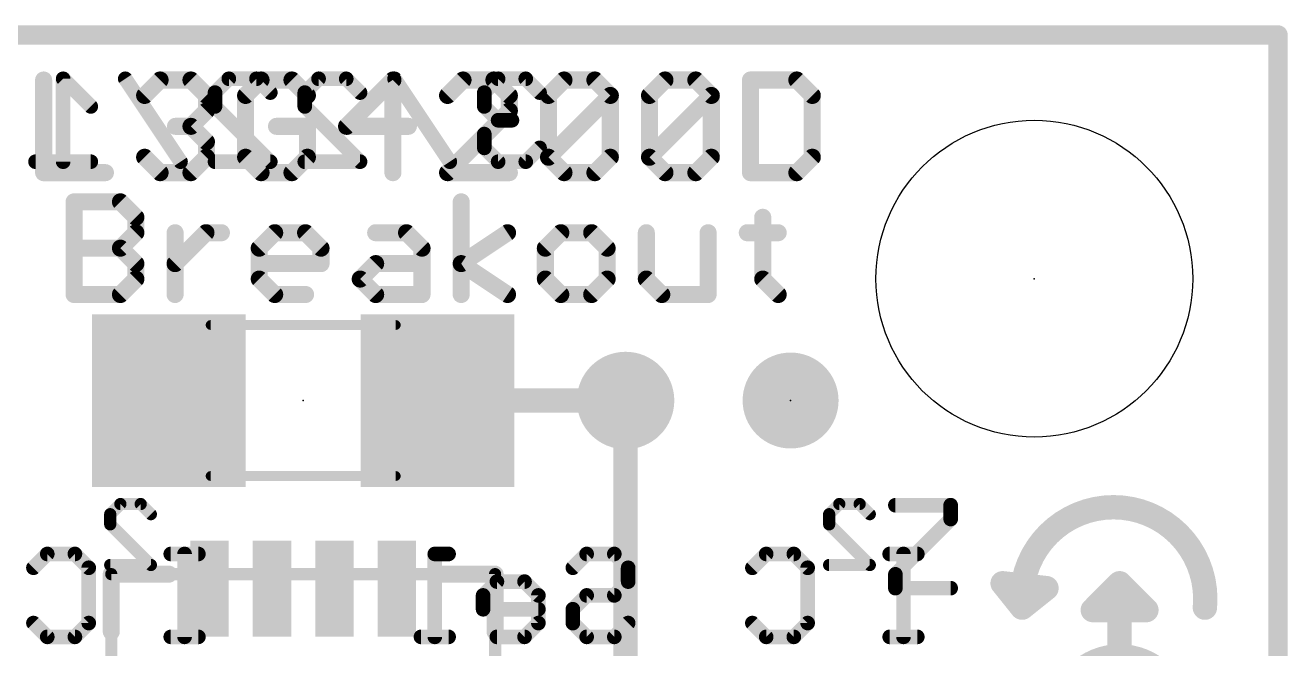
# Model space of a CAD drawing. Extents: x -4.1 to 20.4, y -10.7 to 16.6.
# Drawn here: x 7.26 to 20.42, y 10.11 to 16.61 of the extents above; entities that cross this region are included whole.
import ezdxf

# ---------------------------------------------------------------- set-up
doc = ezdxf.new("R2010")
doc.units = 0
for name, color, linetype in [('1', 12, 'CONTINUOUS'), ('16', 132, 'CONTINUOUS'), ('18', 110, 'CONTINUOUS'), ('20', 53, 'CONTINUOUS'), ('21', 41, 'CONTINUOUS'), ('22', 40, 'CONTINUOUS'), ('23', 53, 'CONTINUOUS'), ('51', 53, 'CONTINUOUS')]:
    doc.layers.add(name, color=color, linetype=linetype)

# ---------------------------------------------------------------- blocks, each defined once
blk = doc.blocks.new('RECT')
blk.add_solid([(-0.5, -0.5), (0.5, -0.5), (-0.5, 0.5), (0.5, 0.5)])
blk = doc.blocks.new('PIE')
at = {"const_width": 0.5}
blk.add_lwpolyline([(0, -0.25, 1), (0, 0.25, 1), (0, -0.25)], format="xyb", dxfattribs=at)
blk = doc.blocks.new('ROUNDV')
at = {"const_width": 0.5}
blk.add_lwpolyline([(0, -0.25, 1), (0, 0.25, 1), (0, -0.25)], format="xyb", dxfattribs=at)

msp = doc.modelspace()

# ---------------------------------------------------------------- linework, layer by layer
at = {"layer": '1'}
for points, const_width in [([(20.32, 16.51), (0, 16.51)], 0.2032), ([(20.32, 0), (20.32, 16.51)], 0.2032), ([(13.52, 12.7), (11.56, 12.7)], 0.254)]:
    msp.add_lwpolyline(points, dxfattribs=dict(at, const_width=const_width))
for points, const_width in [([(20.3708, 16.51, 1), (20.2692, 16.51)], 0.1016), ([(20.32, 16.4592, 1), (20.32, 16.5608)], 0.1016), ([(11.56, 12.7635, 1), (11.56, 12.6365)], 0.127), ([(13.52, 12.6365, 1), (13.52, 12.7635)], 0.127)]:
    msp.add_lwpolyline(points, format="xyb", dxfattribs=dict(at, const_width=const_width))
at = {"layer": '16'}
for points, const_width in [([(20.32, 16.51), (0, 16.51)], 0.2032), ([(20.32, 0), (20.32, 16.51)], 0.2032), ([(7.9462, 15.7654), (7.6581, 16.0535)], 0.1524), ([(7.6581, 16.0535), (7.6581, 15.1892)], 0.1524), ([(8.8817, 15.1892), (8.3055, 16.0535)], 0.1524), ([(9.241, 15.9095), (9.3851, 16.0535)], 0.1524), ([(9.3851, 16.0535), (9.6732, 16.0535)], 0.1524), ([(9.6732, 16.0535), (9.8172, 15.9095)], 0.1524), ([(10.1765, 15.9095), (10.3206, 16.0535)], 0.1524), ([(10.3206, 16.0535), (10.6087, 16.0535)], 0.1524), ([(10.6087, 16.0535), (10.7528, 15.9095)], 0.1524), ([(11.6883, 15.1892), (11.1121, 16.0535)], 0.1524), ([(12.1916, 16.0535), (12.0476, 15.9095)], 0.1524), ([(12.4797, 16.0535), (12.1916, 16.0535)], 0.1524), ([(12.6238, 15.9095), (12.4797, 16.0535)], 0.1524), ([(9.241, 15.7654), (9.241, 15.9095)], 0.1524), ([(10.1765, 15.7654), (10.1765, 15.9095)], 0.1524), ([(12.0476, 15.9095), (12.0476, 15.7654)], 0.1524), ([(9.8172, 15.1892), (9.241, 15.7654)], 0.1524), ([(10.7528, 15.1892), (10.1765, 15.7654)], 0.1524), ([(12.0476, 15.7654), (12.1916, 15.6214)], 0.1524), ([(12.1916, 15.6214), (12.0476, 15.4773)], 0.1524), ([(12.1916, 15.6214), (12.3357, 15.6214)], 0.1524), ([(12.0476, 15.4773), (12.0476, 15.3333)], 0.1524), ([(12.0476, 15.3333), (12.1916, 15.1892)], 0.1524), ([(12.4797, 15.1892), (12.6238, 15.3333)], 0.1524), ([(7.9462, 15.1892), (7.37, 15.1892)], 0.1524), ([(9.241, 15.1892), (9.8172, 15.1892)], 0.1524), ([(10.1765, 15.1892), (10.7528, 15.1892)], 0.1524), ([(12.1916, 15.1892), (12.4797, 15.1892)], 0.1524), ([(13.52, 8.89), (13.52, 12.7)], 0.254)]:
    msp.add_lwpolyline(points, dxfattribs=dict(at, const_width=const_width))
for points, const_width in [([(20.3708, 16.51, 1), (20.2692, 16.51)], 0.1016), ([(20.32, 16.4592, 1), (20.32, 16.5608)], 0.1016), ([(7.685, 16.0805, 1), (7.6312, 16.0266)], 0.0762), ([(7.6962, 16.0535, 1), (7.62, 16.0535)], 0.0762), ([(8.3372, 16.0747, 1), (8.2738, 16.0324)], 0.0762), ([(9.3851, 16.0916, 1), (9.3851, 16.0154)], 0.0762), ([(9.412, 16.0266, 1), (9.3581, 16.0805)], 0.0762), ([(9.7001, 16.0805, 1), (9.6462, 16.0266)], 0.0762), ([(9.6732, 16.0154, 1), (9.6732, 16.0916)], 0.0762), ([(10.3206, 16.0916, 1), (10.3206, 16.0154)], 0.0762), ([(10.3475, 16.0266, 1), (10.2937, 16.0805)], 0.0762), ([(10.6356, 16.0805, 1), (10.5818, 16.0266)], 0.0762), ([(10.6087, 16.0154, 1), (10.6087, 16.0916)], 0.0762), ([(11.1438, 16.0747, 1), (11.0804, 16.0324)], 0.0762), ([(12.1916, 16.0916, 1), (12.1916, 16.0154)], 0.0762), ([(12.2186, 16.0266, 1), (12.1647, 16.0805)], 0.0762), ([(12.5067, 16.0805, 1), (12.4528, 16.0266)], 0.0762), ([(12.4797, 16.0154, 1), (12.4797, 16.0916)], 0.0762), ([(9.2791, 15.9095, 1), (9.2029, 15.9095)], 0.0762), ([(9.2141, 15.9364, 1), (9.268, 15.8825)], 0.0762), ([(9.7903, 15.8825, 1), (9.8442, 15.9364)], 0.0762), ([(10.2146, 15.9095, 1), (10.1384, 15.9095)], 0.0762), ([(10.1496, 15.9364, 1), (10.2035, 15.8825)], 0.0762), ([(10.7258, 15.8825, 1), (10.7797, 15.9364)], 0.0762), ([(12.0206, 15.9364, 1), (12.0745, 15.8825)], 0.0762), ([(12.0857, 15.9095, 1), (12.0095, 15.9095)], 0.0762), ([(12.5969, 15.8825, 1), (12.6507, 15.9364)], 0.0762), ([(7.9193, 15.7385, 1), (7.9731, 15.7924)], 0.0762), ([(9.268, 15.7924, 1), (9.2141, 15.7385)], 0.0762), ([(9.2029, 15.7654, 1), (9.2791, 15.7654)], 0.0762), ([(10.2035, 15.7924, 1), (10.1496, 15.7385)], 0.0762), ([(10.1384, 15.7654, 1), (10.2146, 15.7654)], 0.0762), ([(12.0745, 15.7924, 1), (12.0206, 15.7385)], 0.0762), ([(12.0095, 15.7654, 1), (12.0857, 15.7654)], 0.0762), ([(12.1916, 15.6595, 1), (12.1916, 15.5833)], 0.0762), ([(12.2186, 15.5944, 1), (12.1647, 15.6483)], 0.0762), ([(12.1647, 15.5944, 1), (12.2186, 15.6483)], 0.0762), ([(12.3357, 15.5833, 1), (12.3357, 15.6595)], 0.0762), ([(12.0206, 15.5043, 1), (12.0745, 15.4504)], 0.0762), ([(12.0857, 15.4773, 1), (12.0095, 15.4773)], 0.0762), ([(12.0745, 15.3602, 1), (12.0206, 15.3063)], 0.0762), ([(12.6507, 15.3063, 1), (12.5969, 15.3602)], 0.0762), ([(7.37, 15.2273, 1), (7.37, 15.1511)], 0.0762), ([(7.9462, 15.1511, 1), (7.9462, 15.2273)], 0.0762), ([(9.241, 15.2273, 1), (9.241, 15.1511)], 0.0762), ([(9.8172, 15.1511, 1), (9.8172, 15.2273)], 0.0762), ([(10.1765, 15.2273, 1), (10.1765, 15.1511)], 0.0762), ([(10.7528, 15.1511, 1), (10.7528, 15.2273)], 0.0762), ([(12.0095, 15.3333, 1), (12.0857, 15.3333)], 0.0762), ([(12.1916, 15.2273, 1), (12.1916, 15.1511)], 0.0762), ([(12.4797, 15.1511, 1), (12.4797, 15.2273)], 0.0762), ([(7.62, 15.1892, 1), (7.6962, 15.1892)], 0.0762), ([(8.85, 15.1681, 1), (8.9134, 15.2103)], 0.0762), ([(9.7903, 15.1623, 1), (9.8442, 15.2161)], 0.0762), ([(10.7258, 15.1623, 1), (10.7797, 15.2161)], 0.0762), ([(11.6566, 15.1681, 1), (11.72, 15.2103)], 0.0762), ([(12.1647, 15.1623, 1), (12.2186, 15.2161)], 0.0762), ([(12.4528, 15.2161, 1), (12.5067, 15.1623)], 0.0762), ([(13.5835, 12.7, 1), (13.4565, 12.7)], 0.127)]:
    msp.add_lwpolyline(points, format="xyb", dxfattribs=dict(at, const_width=const_width))
at = {"layer": '20', "const_width": 0.2032}
for points in [[(0, 16.51), (20.32, 16.51)], [(20.32, 16.51), (20.32, 0)]]:
    msp.add_lwpolyline(points, dxfattribs=at)
at = {"layer": '20', "const_width": 0.1016}
for points in [[(20.3708, 16.51, 1), (20.2692, 16.51)], [(20.32, 16.4592, 1), (20.32, 16.5608)]]:
    msp.add_lwpolyline(points, format="xyb", dxfattribs=at)
at = {"layer": '20'}
msp.add_circle((17.78, 13.97), 1.651, dxfattribs=at)
at = {"layer": '21'}
for points, const_width in [([(7.4994, 16.0409, 1), (7.4104, 16.0409)], 0.0889), ([(8.6684, 16.0854, 1), (8.6684, 15.9965)], 0.0889), ([(8.6998, 16.0095, 1), (8.6369, 16.0724)], 0.0889), ([(9.0218, 16.0724, 1), (8.9589, 16.0095)], 0.0889), ([(8.9904, 15.9965, 1), (8.9904, 16.0854)], 0.0889), ([(9.7208, 16.0854, 1), (9.7208, 15.9965)], 0.0889), ([(9.7523, 16.0095, 1), (9.6894, 16.0724)], 0.0889), ([(10.0743, 16.0724, 1), (10.0114, 16.0095)], 0.0889), ([(10.0428, 15.9965, 1), (10.0428, 16.0854)], 0.0889), ([(11.1397, 16.0409, 1), (11.0508, 16.0409)], 0.0889), ([(11.1267, 16.0095, 1), (11.0639, 16.0724)], 0.0889), ([(11.8257, 16.0854, 1), (11.8257, 15.9965)], 0.0889), ([(11.8572, 16.0095, 1), (11.7943, 16.0724)], 0.0889), ([(12.1792, 16.0724, 1), (12.1163, 16.0095)], 0.0889), ([(12.1478, 15.9965, 1), (12.1478, 16.0854)], 0.0889), ([(12.8782, 16.0854, 1), (12.8782, 15.9965)], 0.0889), ([(12.9096, 16.0095, 1), (12.8468, 16.0724)], 0.0889), ([(13.2316, 16.0724, 1), (13.1688, 16.0095)], 0.0889), ([(13.2002, 15.9965, 1), (13.2002, 16.0854)], 0.0889), ([(13.9307, 16.0854, 1), (13.9307, 15.9965)], 0.0889), ([(13.9621, 16.0095, 1), (13.8992, 16.0724)], 0.0889), ([(14.2841, 16.0724, 1), (14.2212, 16.0095)], 0.0889), ([(14.2527, 15.9965, 1), (14.2527, 16.0854)], 0.0889), ([(14.8221, 16.0854, 1), (14.8221, 15.9965)], 0.0889), ([(14.8666, 16.0409, 1), (14.7777, 16.0409)], 0.0889), ([(15.3366, 16.0724, 1), (15.2737, 16.0095)], 0.0889), ([(15.3051, 15.9965, 1), (15.3051, 16.0854)], 0.0889), ([(8.4759, 15.9113, 1), (8.5388, 15.8485)], 0.0889), ([(9.1958, 15.8799, 1), (9.1069, 15.8799)], 0.0889), ([(9.1199, 15.8485, 1), (9.1828, 15.9113)], 0.0889), ([(9.5284, 15.9113, 1), (9.5912, 15.8485)], 0.0889), ([(9.6043, 15.8799, 1), (9.5154, 15.8799)], 0.0889), ([(10.1724, 15.8485, 1), (10.2353, 15.9113)], 0.0889), ([(11.6333, 15.9113, 1), (11.6962, 15.8485)], 0.0889), ([(12.3532, 15.8799, 1), (12.2643, 15.8799)], 0.0889), ([(12.2773, 15.8485, 1), (12.3402, 15.9113)], 0.0889), ([(12.7616, 15.8799, 1), (12.6727, 15.8799)], 0.0889), ([(12.6858, 15.9113, 1), (12.7486, 15.8485)], 0.0889), ([(13.4057, 15.8799, 1), (13.3168, 15.8799)], 0.0889), ([(13.3926, 15.8485, 1), (13.3298, 15.9113)], 0.0889), ([(13.3298, 15.8485, 1), (13.3926, 15.9113)], 0.0889), ([(13.8141, 15.8799, 1), (13.7252, 15.8799)], 0.0889), ([(13.7382, 15.9113, 1), (13.8011, 15.8485)], 0.0889), ([(14.4581, 15.8799, 1), (14.3692, 15.8799)], 0.0889), ([(14.3822, 15.8485, 1), (14.4451, 15.9113)], 0.0889), ([(14.4451, 15.8485, 1), (14.3822, 15.9113)], 0.0889), ([(15.5106, 15.8799, 1), (15.4217, 15.8799)], 0.0889), ([(15.4347, 15.8485, 1), (15.4976, 15.9113)], 0.0889), ([(9.1828, 15.6875, 1), (9.1199, 15.7503)], 0.0889), ([(12.3402, 15.6875, 1), (12.2773, 15.7503)], 0.0889), ([(9.1069, 15.7189, 1), (9.1958, 15.7189)], 0.0889), ([(12.2643, 15.7189, 1), (12.3532, 15.7189)], 0.0889), ([(8.8294, 15.6024, 1), (8.8294, 15.5135)], 0.0889), ([(9.0218, 15.5893, 1), (8.9589, 15.5265)], 0.0889), ([(8.9589, 15.5893, 1), (9.0218, 15.5265)], 0.0889), ([(8.9904, 15.5135, 1), (8.9904, 15.6024)], 0.0889), ([(9.8818, 15.6024, 1), (9.8818, 15.5135)], 0.0889), ([(10.2483, 15.5579, 1), (10.1594, 15.5579)], 0.0889), ([(10.2038, 15.5135, 1), (10.2038, 15.6024)], 0.0889), ([(10.6123, 15.6024, 1), (10.6123, 15.5135)], 0.0889), ([(10.5808, 15.5893, 1), (10.6437, 15.5265)], 0.0889), ([(11.2563, 15.5135, 1), (11.2563, 15.6024)], 0.0889), ([(9.1958, 15.3969, 1), (9.1069, 15.3969)], 0.0889), ([(9.1199, 15.3655, 1), (9.1828, 15.4283)], 0.0889), ([(8.5388, 15.2673, 1), (8.4759, 15.2045)], 0.0889), ([(9.1069, 15.2359, 1), (9.1958, 15.2359)], 0.0889), ([(9.1828, 15.2045, 1), (9.1199, 15.2673)], 0.0889), ([(9.5912, 15.2673, 1), (9.5284, 15.2045)], 0.0889), ([(9.5154, 15.2359, 1), (9.6043, 15.2359)], 0.0889), ([(10.1594, 15.2359, 1), (10.2483, 15.2359)], 0.0889), ([(10.2353, 15.2045, 1), (10.1724, 15.2673)], 0.0889), ([(12.7486, 15.2673, 1), (12.6858, 15.2045)], 0.0889), ([(12.6858, 15.2673, 1), (12.7486, 15.2045)], 0.0889), ([(12.6727, 15.2359, 1), (12.7616, 15.2359)], 0.0889), ([(13.3168, 15.2359, 1), (13.4057, 15.2359)], 0.0889), ([(13.3926, 15.2045, 1), (13.3298, 15.2673)], 0.0889), ([(13.7252, 15.2359, 1), (13.8141, 15.2359)], 0.0889), ([(13.8011, 15.2673, 1), (13.7382, 15.2045)], 0.0889), ([(13.7382, 15.2673, 1), (13.8011, 15.2045)], 0.0889), ([(14.3692, 15.2359, 1), (14.4581, 15.2359)], 0.0889), ([(14.4451, 15.2045, 1), (14.3822, 15.2673)], 0.0889), ([(15.4217, 15.2359, 1), (15.5106, 15.2359)], 0.0889), ([(15.4976, 15.2045, 1), (15.4347, 15.2673)], 0.0889), ([(7.4549, 15.1194, 1), (7.4549, 15.0305)], 0.0889), ([(8.0989, 15.0305, 1), (8.0989, 15.1194)], 0.0889), ([(8.6684, 15.1194, 1), (8.6684, 15.0305)], 0.0889), ([(8.6369, 15.0435, 1), (8.6998, 15.1063)], 0.0889), ([(8.9589, 15.1063, 1), (9.0218, 15.0435)], 0.0889), ([(8.9904, 15.0305, 1), (8.9904, 15.1194)], 0.0889), ([(9.7208, 15.1194, 1), (9.7208, 15.0305)], 0.0889), ([(9.6894, 15.0435, 1), (9.7523, 15.1063)], 0.0889), ([(10.0114, 15.1063, 1), (10.0743, 15.0435)], 0.0889), ([(10.0428, 15.0305, 1), (10.0428, 15.1194)], 0.0889), ([(11.6647, 15.1194, 1), (11.6647, 15.0305)], 0.0889), ([(11.6333, 15.1063, 1), (11.6962, 15.0435)], 0.0889), ([(12.3088, 15.0305, 1), (12.3088, 15.1194)], 0.0889), ([(12.8782, 15.1194, 1), (12.8782, 15.0305)], 0.0889), ([(12.8468, 15.0435, 1), (12.9096, 15.1063)], 0.0889), ([(13.1688, 15.1063, 1), (13.2316, 15.0435)], 0.0889), ([(13.2002, 15.0305, 1), (13.2002, 15.1194)], 0.0889), ([(13.9307, 15.1194, 1), (13.9307, 15.0305)], 0.0889), ([(13.8992, 15.0435, 1), (13.9621, 15.1063)], 0.0889), ([(14.2212, 15.1063, 1), (14.2841, 15.0435)], 0.0889), ([(14.2527, 15.0305, 1), (14.2527, 15.1194)], 0.0889), ([(14.8221, 15.1194, 1), (14.8221, 15.0305)], 0.0889), ([(15.2737, 15.1063, 1), (15.3366, 15.0435)], 0.0889), ([(15.3051, 15.0305, 1), (15.3051, 15.1194)], 0.0889), ([(7.4104, 15.0749, 1), (7.4994, 15.0749)], 0.0889), ([(11.0508, 15.0749, 1), (11.1397, 15.0749)], 0.0889), ([(14.7777, 15.0749, 1), (14.8666, 15.0749)], 0.0889), ([(7.8169, 14.7709, 1), (7.7279, 14.7709)], 0.0889), ([(7.7724, 14.8154, 1), (7.7724, 14.7265)], 0.0889), ([(8.2868, 14.8024, 1), (8.224, 14.7395)], 0.0889), ([(8.2554, 14.7265, 1), (8.2554, 14.8154)], 0.0889), ([(11.8513, 14.7709, 1), (11.7624, 14.7709)], 0.0889), ([(8.4609, 14.6099, 1), (8.372, 14.6099)], 0.0889), ([(8.385, 14.5785, 1), (8.4478, 14.6413)], 0.0889), ([(14.9942, 14.6099, 1), (14.9053, 14.6099)], 0.0889), ([(8.372, 14.4489, 1), (8.4609, 14.4489)], 0.0889), ([(8.4478, 14.4175, 1), (8.385, 14.4803)], 0.0889), ([(8.8693, 14.4489, 1), (8.7804, 14.4489)], 0.0889), ([(9.1469, 14.4934, 1), (9.1469, 14.4045)], 0.0889), ([(9.1783, 14.4175, 1), (9.1154, 14.4803)], 0.0889), ([(9.3079, 14.4045, 1), (9.3079, 14.4934)], 0.0889), ([(9.8629, 14.4934, 1), (9.8629, 14.4045)], 0.0889), ([(9.8943, 14.4175, 1), (9.8315, 14.4803)], 0.0889), ([(10.2163, 14.4803, 1), (10.1535, 14.4175)], 0.0889), ([(10.1849, 14.4045, 1), (10.1849, 14.4934)], 0.0889), ([(10.9154, 14.4934, 1), (10.9154, 14.4045)], 0.0889), ([(11.2688, 14.4803, 1), (11.2059, 14.4175)], 0.0889), ([(11.2374, 14.4045, 1), (11.2374, 14.4934)], 0.0889), ([(12.3145, 14.4119, 1), (12.2652, 14.4859)], 0.0889), ([(12.8449, 14.4934, 1), (12.8449, 14.4045)], 0.0889), ([(12.8763, 14.4175, 1), (12.8134, 14.4803)], 0.0889), ([(13.1983, 14.4803, 1), (13.1355, 14.4175)], 0.0889), ([(13.1669, 14.4045, 1), (13.1669, 14.4934)], 0.0889), ([(13.7808, 14.4489, 1), (13.6919, 14.4489)], 0.0889), ([(14.4248, 14.4489, 1), (14.3359, 14.4489)], 0.0889), ([(14.7888, 14.4934, 1), (14.7888, 14.4045)], 0.0889), ([(15.1108, 14.4045, 1), (15.1108, 14.4934)], 0.0889), ([(7.7724, 14.3324, 1), (7.7724, 14.2435)], 0.0889), ([(8.2868, 14.3193, 1), (8.224, 14.2565)], 0.0889), ([(8.224, 14.3193, 1), (8.2868, 14.2565)], 0.0889), ([(8.2554, 14.2435, 1), (8.2554, 14.3324)], 0.0889), ([(9.6705, 14.3193, 1), (9.7333, 14.2565)], 0.0889), ([(9.7464, 14.2879, 1), (9.6575, 14.2879)], 0.0889), ([(10.3904, 14.2879, 1), (10.3015, 14.2879)], 0.0889), ([(10.3145, 14.2565, 1), (10.3774, 14.3193)], 0.0889), ([(11.4428, 14.2879, 1), (11.3539, 14.2879)], 0.0889), ([(11.367, 14.2565, 1), (11.4298, 14.3193)], 0.0889), ([(12.7283, 14.2879, 1), (12.6394, 14.2879)], 0.0889), ([(12.6524, 14.3193, 1), (12.7153, 14.2565)], 0.0889), ([(13.3723, 14.2879, 1), (13.2834, 14.2879)], 0.0889), ([(13.2965, 14.2565, 1), (13.3593, 14.3193)], 0.0889), ([(8.4609, 14.1269, 1), (8.372, 14.1269)], 0.0889), ([(9.7019, 14.1714, 1), (9.7019, 14.0825)], 0.0889), ([(10.3459, 14.0825, 1), (10.3459, 14.1714)], 0.0889), ([(10.9154, 14.1714, 1), (10.9154, 14.0825)], 0.0889), ([(10.9468, 14.0955, 1), (10.8839, 14.1583)], 0.0889), ([(11.3984, 14.0825, 1), (11.3984, 14.1714)], 0.0889), ([(11.8315, 14.1639, 1), (11.7822, 14.0899)], 0.0889), ([(8.385, 14.0955, 1), (8.4478, 14.1583)], 0.0889), ([(8.7934, 14.1583, 1), (8.8563, 14.0955)], 0.0889), ([(10.3015, 14.1269, 1), (10.3904, 14.1269)], 0.0889), ([(11.7822, 14.1639, 1), (11.8315, 14.0899)], 0.0889), ([(8.372, 13.9659, 1), (8.4609, 13.9659)], 0.0889), ([(8.4478, 13.9345, 1), (8.385, 13.9973)], 0.0889), ([(9.7333, 13.9973, 1), (9.6705, 13.9345)], 0.0889), ([(9.6575, 13.9659, 1), (9.7464, 13.9659)], 0.0889), ([(10.7858, 13.9973, 1), (10.7229, 13.9345)], 0.0889), ([(10.7229, 13.9973, 1), (10.7858, 13.9345)], 0.0889), ([(12.6394, 13.9659, 1), (12.7283, 13.9659)], 0.0889), ([(12.7153, 13.9973, 1), (12.6524, 13.9345)], 0.0889), ([(13.2834, 13.9659, 1), (13.3723, 13.9659)], 0.0889), ([(13.3593, 13.9345, 1), (13.2965, 13.9973)], 0.0889), ([(13.7678, 13.9973, 1), (13.7049, 13.9345)], 0.0889), ([(13.6919, 13.9659, 1), (13.7808, 13.9659)], 0.0889), ([(14.9812, 13.9973, 1), (14.9184, 13.9345)], 0.0889), ([(14.9053, 13.9659, 1), (14.9942, 13.9659)], 0.0889), ([(7.7279, 13.8049, 1), (7.8169, 13.8049)], 0.0889), ([(7.7724, 13.8493, 1), (7.7724, 13.7605)], 0.0889), ([(8.224, 13.8363, 1), (8.2868, 13.7735)], 0.0889), ([(8.2554, 13.7605, 1), (8.2554, 13.8493)], 0.0889), ([(8.7804, 13.8049, 1), (8.8693, 13.8049)], 0.0889), ([(9.8629, 13.8493, 1), (9.8629, 13.7605)], 0.0889), ([(9.8315, 13.7735, 1), (9.8943, 13.8363)], 0.0889), ([(10.1849, 13.7605, 1), (10.1849, 13.8493)], 0.0889), ([(10.9154, 13.8493, 1), (10.9154, 13.7605)], 0.0889), ([(10.8839, 13.7735, 1), (10.9468, 13.8363)], 0.0889), ([(11.3539, 13.8049, 1), (11.4428, 13.8049)], 0.0889), ([(11.3984, 13.7605, 1), (11.3984, 13.8493)], 0.0889), ([(11.7624, 13.8049, 1), (11.8513, 13.8049)], 0.0889), ([(12.2652, 13.7679, 1), (12.3145, 13.8419)], 0.0889), ([(12.8449, 13.8493, 1), (12.8449, 13.7605)], 0.0889), ([(12.8134, 13.7735, 1), (12.8763, 13.8363)], 0.0889), ([(13.1355, 13.8363, 1), (13.1983, 13.7735)], 0.0889), ([(13.1669, 13.7605, 1), (13.1669, 13.8493)], 0.0889), ([(13.8973, 13.8493, 1), (13.8973, 13.7605)], 0.0889), ([(13.8659, 13.7735, 1), (13.9288, 13.8363)], 0.0889), ([(14.3359, 13.8049, 1), (14.4248, 13.8049)], 0.0889), ([(14.3803, 13.7605, 1), (14.3803, 13.8493)], 0.0889), ([(15.0794, 13.7735, 1), (15.1422, 13.8363)], 0.0889), ([(19.558, 10.541, 1.0989), (17.653, 10.541)], 0.254), ([(16.3322, 11.6466, 1), (16.3322, 11.5704)], 0.0762), ([(16.9465, 11.6085, 1), (16.8703, 11.6085)], 0.0762), ([(16.9084, 11.5704, 1), (16.9084, 11.6466)], 0.0762), ([(16.8703, 11.4645, 1), (16.9465, 11.4645)], 0.0762), ([(16.9354, 11.4375, 1), (16.8815, 11.4914)], 0.0762), ([(8.16, 10.9345, 1), (8.16, 10.8456)], 0.0889), ([(8.2044, 10.89, 1), (8.1156, 10.89)], 0.0889), ([(8.76, 10.8456, 1), (8.76, 10.9345)], 0.0889), ([(11.56, 10.9345, 1), (11.56, 10.8456)], 0.0889), ([(12.2044, 10.89, 1), (12.1156, 10.89)], 0.0889), ([(12.16, 10.8456, 1), (12.16, 10.9345)], 0.0889), ([(16.3703, 10.8883, 1), (16.2941, 10.8883)], 0.0762), ([(16.3053, 10.9152, 1), (16.3591, 10.8613)], 0.0762), ([(17.4994, 10.8347, 1), (17.4002, 10.7553)], 0.127), ([(17.4568, 10.8581, 1), (17.4428, 10.7319)], 0.127), ([(18.7325, 10.795, 1), (18.6055, 10.795)], 0.127), ([(18.7139, 10.8399, 1), (18.6241, 10.7501)], 0.127), ([(18.7139, 10.7501, 1), (18.6241, 10.8399)], 0.127), ([(16.3322, 10.7823, 1), (16.3322, 10.7061)], 0.0762), ([(16.9084, 10.7061, 1), (16.9084, 10.7823)], 0.0762), ([(17.9467, 10.6946, 1), (17.8673, 10.7938)], 0.127), ([(17.9, 10.6811, 1), (17.914, 10.8073)], 0.127), ([(16.2941, 10.7442, 1), (16.3703, 10.7442)], 0.0762), ([(17.6133, 10.5906, 1), (17.6927, 10.4914)], 0.127), ([(17.5898, 10.535, 1), (17.7162, 10.547)], 0.127), ([(17.6034, 10.5013, 1), (17.7026, 10.5807)], 0.127), ([(18.3896, 10.5791, 1), (18.3896, 10.4521)], 0.127), ([(18.3701, 10.5859, 1), (18.4599, 10.4961)], 0.127), ([(18.8781, 10.4961, 1), (18.9679, 10.5859)], 0.127), ([(18.9484, 10.4521, 1), (18.9484, 10.5791)], 0.127), ([(19.4948, 10.547, 1), (19.6212, 10.535)], 0.127), ([(8.1156, 10.29, 1), (8.2044, 10.29)], 0.0889), ([(12.1156, 10.29, 1), (12.2044, 10.29)], 0.0889), ([(19.304, 9.398, 1), (18.034, 9.398)], 0.254)]:
    msp.add_lwpolyline(points, format="xyb", dxfattribs=dict(at, const_width=const_width))
for points, const_width in [([(7.4549, 16.0409), (7.4549, 15.0749)], 0.1778), ([(8.5074, 15.8799), (8.6684, 16.0409)], 0.1778), ([(8.6684, 16.0409), (8.9904, 16.0409)], 0.1778), ([(8.9904, 16.0409), (9.1514, 15.8799)], 0.1778), ([(9.7208, 16.0409), (9.5598, 15.8799)], 0.1778), ([(10.0428, 16.0409), (9.7208, 16.0409)], 0.1778), ([(10.2038, 15.8799), (10.0428, 16.0409)], 0.1778), ([(11.0953, 16.0409), (10.6123, 15.5579)], 0.1778), ([(11.0953, 15.0749), (11.0953, 16.0409)], 0.1778), ([(11.8257, 16.0409), (11.6647, 15.8799)], 0.1778), ([(12.1478, 16.0409), (11.8257, 16.0409)], 0.1778), ([(12.3088, 15.8799), (12.1478, 16.0409)], 0.1778), ([(12.7172, 15.8799), (12.8782, 16.0409)], 0.1778), ([(12.8782, 16.0409), (13.2002, 16.0409)], 0.1778), ([(13.2002, 16.0409), (13.3612, 15.8799)], 0.1778), ([(13.7697, 15.8799), (13.9307, 16.0409)], 0.1778), ([(13.9307, 16.0409), (14.2527, 16.0409)], 0.1778), ([(14.2527, 16.0409), (14.4137, 15.8799)], 0.1778), ([(14.8221, 16.0409), (14.8221, 15.0749)], 0.1778), ([(15.3051, 16.0409), (14.8221, 16.0409)], 0.1778), ([(15.4661, 15.8799), (15.3051, 16.0409)], 0.1778), ([(9.1514, 15.8799), (9.1514, 15.7189)], 0.1778), ([(9.5598, 15.8799), (9.5598, 15.2359)], 0.1778), ([(12.3088, 15.7189), (12.3088, 15.8799)], 0.1778), ([(12.7172, 15.2359), (12.7172, 15.8799)], 0.1778), ([(12.7172, 15.2359), (13.3612, 15.8799)], 0.1778), ([(13.3612, 15.8799), (13.3612, 15.2359)], 0.1778), ([(13.7697, 15.2359), (13.7697, 15.8799)], 0.1778), ([(13.7697, 15.2359), (14.4137, 15.8799)], 0.1778), ([(14.4137, 15.8799), (14.4137, 15.2359)], 0.1778), ([(15.4661, 15.2359), (15.4661, 15.8799)], 0.1778), ([(9.1514, 15.7189), (8.9904, 15.5579)], 0.1778), ([(11.6647, 15.0749), (12.3088, 15.7189)], 0.1778), ([(8.9904, 15.5579), (8.8294, 15.5579)], 0.1778), ([(8.9904, 15.5579), (9.1514, 15.3969)], 0.1778), ([(10.2038, 15.5579), (9.8818, 15.5579)], 0.1778), ([(10.2038, 15.2359), (10.2038, 15.5579)], 0.1778), ([(10.6123, 15.5579), (11.2563, 15.5579)], 0.1778), ([(9.1514, 15.3969), (9.1514, 15.2359)], 0.1778), ([(8.6684, 15.0749), (8.5074, 15.2359)], 0.1778), ([(9.1514, 15.2359), (8.9904, 15.0749)], 0.1778), ([(9.5598, 15.2359), (9.7208, 15.0749)], 0.1778), ([(10.0428, 15.0749), (10.2038, 15.2359)], 0.1778), ([(12.8782, 15.0749), (12.7172, 15.2359)], 0.1778), ([(13.3612, 15.2359), (13.2002, 15.0749)], 0.1778), ([(13.9307, 15.0749), (13.7697, 15.2359)], 0.1778), ([(14.4137, 15.2359), (14.2527, 15.0749)], 0.1778), ([(15.3051, 15.0749), (15.4661, 15.2359)], 0.1778), ([(7.4549, 15.0749), (8.0989, 15.0749)], 0.1778), ([(8.9904, 15.0749), (8.6684, 15.0749)], 0.1778), ([(9.7208, 15.0749), (10.0428, 15.0749)], 0.1778), ([(12.3088, 15.0749), (11.6647, 15.0749)], 0.1778), ([(13.2002, 15.0749), (12.8782, 15.0749)], 0.1778), ([(14.2527, 15.0749), (13.9307, 15.0749)], 0.1778), ([(14.8221, 15.0749), (15.3051, 15.0749)], 0.1778), ([(7.7724, 13.8049), (7.7724, 14.7709)], 0.1778), ([(7.7724, 14.7709), (8.2554, 14.7709)], 0.1778), ([(8.2554, 14.7709), (8.4164, 14.6099)], 0.1778), ([(11.8068, 13.8049), (11.8068, 14.7709)], 0.1778), ([(8.4164, 14.6099), (8.4164, 14.4489)], 0.1778), ([(14.9498, 14.6099), (14.9498, 13.9659)], 0.1778), ([(8.4164, 14.4489), (8.2554, 14.2879)], 0.1778), ([(8.8249, 13.8049), (8.8249, 14.4489)], 0.1778), ([(8.8249, 14.1269), (9.1469, 14.4489)], 0.1778), ([(9.1469, 14.4489), (9.3079, 14.4489)], 0.1778), ([(9.7019, 14.2879), (9.8629, 14.4489)], 0.1778), ([(9.8629, 14.4489), (10.1849, 14.4489)], 0.1778), ([(10.1849, 14.4489), (10.3459, 14.2879)], 0.1778), ([(10.9154, 14.4489), (11.2374, 14.4489)], 0.1778), ([(11.2374, 14.4489), (11.3984, 14.2879)], 0.1778), ([(11.8068, 14.1269), (12.2898, 14.4489)], 0.1778), ([(12.8449, 14.4489), (12.6839, 14.2879)], 0.1778), ([(13.1669, 14.4489), (12.8449, 14.4489)], 0.1778), ([(13.3279, 14.2879), (13.1669, 14.4489)], 0.1778), ([(13.7363, 14.4489), (13.7363, 13.9659)], 0.1778), ([(14.3803, 13.8049), (14.3803, 14.4489)], 0.1778), ([(14.7888, 14.4489), (15.1108, 14.4489)], 0.1778), ([(7.7724, 14.2879), (8.2554, 14.2879)], 0.1778), ([(8.2554, 14.2879), (8.4164, 14.1269)], 0.1778), ([(9.7019, 13.9659), (9.7019, 14.2879)], 0.1778), ([(10.3459, 14.2879), (10.3459, 14.1269)], 0.1778), ([(11.3984, 14.2879), (11.3984, 13.8049)], 0.1778), ([(12.6839, 14.2879), (12.6839, 13.9659)], 0.1778), ([(13.3279, 13.9659), (13.3279, 14.2879)], 0.1778), ([(8.4164, 14.1269), (8.4164, 13.9659)], 0.1778), ([(10.3459, 14.1269), (9.7019, 14.1269)], 0.1778), ([(10.7544, 13.9659), (10.9154, 14.1269)], 0.1778), ([(10.9154, 14.1269), (11.3984, 14.1269)], 0.1778), ([(12.2898, 13.8049), (11.8068, 14.1269)], 0.1778), ([(8.4164, 13.9659), (8.2554, 13.8049)], 0.1778), ([(9.8629, 13.8049), (9.7019, 13.9659)], 0.1778), ([(10.9154, 13.8049), (10.7544, 13.9659)], 0.1778), ([(12.6839, 13.9659), (12.8449, 13.8049)], 0.1778), ([(13.1669, 13.8049), (13.3279, 13.9659)], 0.1778), ([(13.7363, 13.9659), (13.8973, 13.8049)], 0.1778), ([(14.9498, 13.9659), (15.1108, 13.8049)], 0.1778), ([(8.2554, 13.8049), (7.7724, 13.8049)], 0.1778), ([(10.1849, 13.8049), (9.8629, 13.8049)], 0.1778), ([(11.3984, 13.8049), (10.9154, 13.8049)], 0.1778), ([(12.8449, 13.8049), (13.1669, 13.8049)], 0.1778), ([(13.8973, 13.8049), (14.3803, 13.8049)], 0.1778), ([(16.3322, 11.6085), (16.9084, 11.6085)], 0.1524), ([(16.9084, 11.6085), (16.9084, 11.4645)], 0.1524), ([(16.9084, 11.4645), (16.3322, 10.8883)], 0.1524), ([(8.16, 10.89), (8.76, 10.89)], 0.1778), ([(8.16, 10.89), (8.16, 10.29)], 0.1778), ([(12.16, 10.89), (11.56, 10.89)], 0.1778), ([(12.16, 10.89), (12.16, 10.29)], 0.1778), ([(16.3322, 10.8883), (16.3322, 10.7442)], 0.1524), ([(17.653, 10.541), (17.4498, 10.795)], 0.254), ([(17.4498, 10.795), (17.907, 10.7442)], 0.254), ([(18.669, 10.795), (18.415, 10.541)], 0.254), ([(18.669, 10.795), (18.669, 9.017)], 0.254), ([(18.669, 10.795), (18.923, 10.541)], 0.254), ([(16.3322, 10.7442), (16.9084, 10.7442)], 0.1524), ([(17.653, 10.541), (17.907, 10.7442)], 0.254), ([(18.3896, 10.5156), (18.9484, 10.5156)], 0.254)]:
    msp.add_lwpolyline(points, dxfattribs=dict(at, const_width=const_width))
at = {"layer": '22'}
for points, const_width in [([(8.1488, 11.5151), (8.2547, 11.621)], 0.127), ([(8.2547, 11.621), (8.4666, 11.621)], 0.127), ([(8.4666, 11.621), (8.5725, 11.5151)], 0.127), ([(15.6418, 11.5151), (15.7477, 11.621)], 0.127), ([(15.7477, 11.621), (15.9596, 11.621)], 0.127), ([(15.9596, 11.621), (16.0655, 11.5151)], 0.127), ([(8.1488, 11.4092), (8.1488, 11.5151)], 0.127), ([(8.5725, 10.9855), (8.1488, 11.4092)], 0.127), ([(15.6418, 11.4092), (15.6418, 11.5151)], 0.127), ([(16.0655, 10.9855), (15.6418, 11.4092)], 0.127), ([(7.3486, 10.9565), (7.4926, 11.1005)], 0.1524), ([(7.4926, 11.1005), (7.7807, 11.1005)], 0.1524), ([(7.7807, 11.1005), (7.9248, 10.9565)], 0.1524), ([(9.0678, 11.1005), (8.7797, 11.1005)], 0.1524), ([(8.9237, 10.2362), (8.9237, 11.1005)], 0.1524), ([(11.6757, 11.1005), (11.5317, 11.1005)], 0.1524), ([(11.5317, 11.1005), (11.5317, 10.2362)], 0.1524), ([(12.9705, 10.9565), (13.1146, 11.1005)], 0.1524), ([(13.1146, 11.1005), (13.4027, 11.1005)], 0.1524), ([(13.4027, 11.1005), (13.5468, 10.9565)], 0.1524), ([(14.8416, 10.9565), (14.9856, 11.1005)], 0.1524), ([(14.9856, 11.1005), (15.2737, 11.1005)], 0.1524), ([(15.2737, 11.1005), (15.4178, 10.9565)], 0.1524), ([(16.5608, 11.1005), (16.2727, 11.1005)], 0.1524), ([(16.4167, 10.2362), (16.4167, 11.1005)], 0.1524), ([(7.9248, 10.9565), (7.9248, 10.3803)], 0.1524), ([(8.1488, 10.9855), (8.5725, 10.9855)], 0.127), ([(13.5468, 10.9565), (13.5468, 10.8124)], 0.1524), ([(15.4178, 10.9565), (15.4178, 10.3803)], 0.1524), ([(15.6418, 10.9855), (16.0655, 10.9855)], 0.127), ([(12.1791, 10.8124), (12.035, 10.6684)], 0.1524), ([(12.4672, 10.8124), (12.1791, 10.8124)], 0.1524), ([(12.6112, 10.6684), (12.4672, 10.8124)], 0.1524), ([(13.5468, 10.8124), (13.4027, 10.6684)], 0.1524), ([(12.035, 10.6684), (12.035, 10.5243)], 0.1524), ([(12.6112, 10.3803), (12.6112, 10.6684)], 0.1524), ([(13.1146, 10.6684), (12.9705, 10.5243)], 0.1524), ([(13.4027, 10.6684), (13.1146, 10.6684)], 0.1524), ([(12.035, 10.5243), (12.6112, 10.5243)], 0.1524), ([(12.9705, 10.5243), (12.9705, 10.3803)], 0.1524), ([(7.4926, 10.2362), (7.3486, 10.3803)], 0.1524), ([(7.9248, 10.3803), (7.7807, 10.2362)], 0.1524), ([(12.4672, 10.2362), (12.6112, 10.3803)], 0.1524), ([(12.9705, 10.3803), (13.1146, 10.2362)], 0.1524), ([(13.4027, 10.2362), (13.5468, 10.3803)], 0.1524), ([(14.9856, 10.2362), (14.8416, 10.3803)], 0.1524), ([(15.4178, 10.3803), (15.2737, 10.2362)], 0.1524), ([(7.7807, 10.2362), (7.4926, 10.2362)], 0.1524), ([(9.0678, 10.2362), (8.7797, 10.2362)], 0.1524), ([(11.6757, 10.2362), (11.3876, 10.2362)], 0.1524), ([(12.1791, 10.2362), (12.4672, 10.2362)], 0.1524), ([(13.1146, 10.2362), (13.4027, 10.2362)], 0.1524), ([(15.2737, 10.2362), (14.9856, 10.2362)], 0.1524), ([(16.5608, 10.2362), (16.2727, 10.2362)], 0.1524)]:
    msp.add_lwpolyline(points, dxfattribs=dict(at, const_width=const_width))
for points, const_width in [([(8.2547, 11.6528, 1), (8.2547, 11.5893)], 0.0635), ([(8.2772, 11.5986, 1), (8.2323, 11.6435)], 0.0635), ([(8.489, 11.6435, 1), (8.4441, 11.5986)], 0.0635), ([(8.4666, 11.5893, 1), (8.4666, 11.6528)], 0.0635), ([(15.7477, 11.6528, 1), (15.7477, 11.5893)], 0.0635), ([(15.7702, 11.5986, 1), (15.7253, 11.6435)], 0.0635), ([(15.982, 11.6435, 1), (15.9371, 11.5986)], 0.0635), ([(15.9596, 11.5893, 1), (15.9596, 11.6528)], 0.0635), ([(8.1806, 11.5151, 1), (8.1171, 11.5151)], 0.0635), ([(8.1264, 11.5376, 1), (8.1713, 11.4927)], 0.0635), ([(8.1713, 11.4316, 1), (8.1264, 11.3867)], 0.0635), ([(8.55, 11.4927, 1), (8.595, 11.5376)], 0.0635), ([(15.6736, 11.5151, 1), (15.6101, 11.5151)], 0.0635), ([(15.6194, 11.5376, 1), (15.6643, 11.4927)], 0.0635), ([(15.6643, 11.4316, 1), (15.6194, 11.3867)], 0.0635), ([(16.043, 11.4927, 1), (16.088, 11.5376)], 0.0635), ([(8.1171, 11.4092, 1), (8.1806, 11.4092)], 0.0635), ([(15.6101, 11.4092, 1), (15.6736, 11.4092)], 0.0635), ([(7.4926, 11.1386, 1), (7.4926, 11.0624)], 0.0762), ([(7.5196, 11.0736, 1), (7.4657, 11.1275)], 0.0762), ([(7.8077, 11.1275, 1), (7.7538, 11.0736)], 0.0762), ([(7.7807, 11.0624, 1), (7.7807, 11.1386)], 0.0762), ([(8.7797, 11.1386, 1), (8.7797, 11.0624)], 0.0762), ([(8.9618, 11.1005, 1), (8.8856, 11.1005)], 0.0762), ([(9.0678, 11.0624, 1), (9.0678, 11.1386)], 0.0762), ([(11.5317, 11.1386, 1), (11.5317, 11.0624)], 0.0762), ([(11.5698, 11.1005, 1), (11.4936, 11.1005)], 0.0762), ([(11.6757, 11.0624, 1), (11.6757, 11.1386)], 0.0762), ([(13.1146, 11.1386, 1), (13.1146, 11.0624)], 0.0762), ([(13.1415, 11.0736, 1), (13.0877, 11.1275)], 0.0762), ([(13.4296, 11.1275, 1), (13.3758, 11.0736)], 0.0762), ([(13.4027, 11.0624, 1), (13.4027, 11.1386)], 0.0762), ([(14.9856, 11.1386, 1), (14.9856, 11.0624)], 0.0762), ([(15.0126, 11.0736, 1), (14.9587, 11.1275)], 0.0762), ([(15.3007, 11.1275, 1), (15.2468, 11.0736)], 0.0762), ([(15.2737, 11.0624, 1), (15.2737, 11.1386)], 0.0762), ([(16.2727, 11.1386, 1), (16.2727, 11.0624)], 0.0762), ([(16.4548, 11.1005, 1), (16.3786, 11.1005)], 0.0762), ([(16.5608, 11.0624, 1), (16.5608, 11.1386)], 0.0762), ([(7.3216, 10.9834, 1), (7.3755, 10.9295)], 0.0762), ([(7.9629, 10.9565, 1), (7.8867, 10.9565)], 0.0762), ([(7.8979, 10.9295, 1), (7.9517, 10.9834)], 0.0762), ([(8.1488, 11.0173, 1), (8.1488, 10.9537)], 0.0635), ([(8.55, 10.963, 1), (8.595, 11.008)], 0.0635), ([(8.5725, 10.9537, 1), (8.5725, 11.0173)], 0.0635), ([(12.9436, 10.9834, 1), (12.9975, 10.9295)], 0.0762), ([(13.5849, 10.9565, 1), (13.5087, 10.9565)], 0.0762), ([(13.5198, 10.9295, 1), (13.5737, 10.9834)], 0.0762), ([(14.8146, 10.9834, 1), (14.8685, 10.9295)], 0.0762), ([(15.4559, 10.9565, 1), (15.3797, 10.9565)], 0.0762), ([(15.3909, 10.9295, 1), (15.4447, 10.9834)], 0.0762), ([(15.6418, 11.0173, 1), (15.6418, 10.9537)], 0.0635), ([(16.043, 10.963, 1), (16.088, 11.008)], 0.0635), ([(16.0655, 10.9537, 1), (16.0655, 11.0173)], 0.0635), ([(12.1791, 10.8505, 1), (12.1791, 10.7743)], 0.0762), ([(12.206, 10.7855, 1), (12.1521, 10.8394)], 0.0762), ([(12.4941, 10.8394, 1), (12.4402, 10.7855)], 0.0762), ([(12.4672, 10.7743, 1), (12.4672, 10.8505)], 0.0762), ([(13.5087, 10.8124, 1), (13.5849, 10.8124)], 0.0762), ([(13.5737, 10.7855, 1), (13.5198, 10.8394)], 0.0762), ([(12.0731, 10.6684, 1), (11.9969, 10.6684)], 0.0762), ([(12.0081, 10.6953, 1), (12.062, 10.6414)], 0.0762), ([(12.6493, 10.6684, 1), (12.5731, 10.6684)], 0.0762), ([(12.5843, 10.6414, 1), (12.6382, 10.6953)], 0.0762), ([(13.1146, 10.7065, 1), (13.1146, 10.6303)], 0.0762), ([(13.1415, 10.6414, 1), (13.0877, 10.6953)], 0.0762), ([(13.3758, 10.6953, 1), (13.4296, 10.6414)], 0.0762), ([(13.4027, 10.6303, 1), (13.4027, 10.7065)], 0.0762), ([(12.035, 10.5624, 1), (12.035, 10.4862)], 0.0762), ([(11.9969, 10.5243, 1), (12.0731, 10.5243)], 0.0762), ([(12.6112, 10.4862, 1), (12.6112, 10.5624)], 0.0762), ([(13.0086, 10.5243, 1), (12.9324, 10.5243)], 0.0762), ([(12.9436, 10.5513, 1), (12.9975, 10.4974)], 0.0762), ([(7.3755, 10.4072, 1), (7.3216, 10.3533)], 0.0762), ([(7.8867, 10.3803, 1), (7.9629, 10.3803)], 0.0762), ([(7.9517, 10.3533, 1), (7.8979, 10.4072)], 0.0762), ([(12.5731, 10.3803, 1), (12.6493, 10.3803)], 0.0762), ([(12.6382, 10.3533, 1), (12.5843, 10.4072)], 0.0762), ([(12.9975, 10.4072, 1), (12.9436, 10.3533)], 0.0762), ([(12.9324, 10.3803, 1), (13.0086, 10.3803)], 0.0762), ([(13.5737, 10.3533, 1), (13.5198, 10.4072)], 0.0762), ([(14.8685, 10.4072, 1), (14.8146, 10.3533)], 0.0762), ([(15.3797, 10.3803, 1), (15.4559, 10.3803)], 0.0762), ([(15.4447, 10.3533, 1), (15.3909, 10.4072)], 0.0762), ([(7.4926, 10.2743, 1), (7.4926, 10.1981)], 0.0762), ([(7.4657, 10.2093, 1), (7.5196, 10.2631)], 0.0762), ([(7.7538, 10.2631, 1), (7.8077, 10.2093)], 0.0762), ([(7.7807, 10.1981, 1), (7.7807, 10.2743)], 0.0762), ([(8.7797, 10.2743, 1), (8.7797, 10.1981)], 0.0762), ([(8.8856, 10.2362, 1), (8.9618, 10.2362)], 0.0762), ([(9.0678, 10.1981, 1), (9.0678, 10.2743)], 0.0762), ([(11.3876, 10.2743, 1), (11.3876, 10.1981)], 0.0762), ([(11.4936, 10.2362, 1), (11.5698, 10.2362)], 0.0762), ([(11.6757, 10.1981, 1), (11.6757, 10.2743)], 0.0762), ([(12.1791, 10.2743, 1), (12.1791, 10.1981)], 0.0762), ([(12.4402, 10.2631, 1), (12.4941, 10.2093)], 0.0762), ([(12.4672, 10.1981, 1), (12.4672, 10.2743)], 0.0762), ([(13.1146, 10.2743, 1), (13.1146, 10.1981)], 0.0762), ([(13.0877, 10.2093, 1), (13.1415, 10.2631)], 0.0762), ([(13.3758, 10.2631, 1), (13.4296, 10.2093)], 0.0762), ([(13.4027, 10.1981, 1), (13.4027, 10.2743)], 0.0762), ([(14.9856, 10.2743, 1), (14.9856, 10.1981)], 0.0762), ([(14.9587, 10.2093, 1), (15.0126, 10.2631)], 0.0762), ([(15.2468, 10.2631, 1), (15.3007, 10.2093)], 0.0762), ([(15.2737, 10.1981, 1), (15.2737, 10.2743)], 0.0762), ([(16.2727, 10.2743, 1), (16.2727, 10.1981)], 0.0762), ([(16.3786, 10.2362, 1), (16.4548, 10.2362)], 0.0762), ([(16.5608, 10.1981, 1), (16.5608, 10.2743)], 0.0762)]:
    msp.add_lwpolyline(points, format="xyb", dxfattribs=dict(at, const_width=const_width))
at = {"layer": '23'}
for p in [(17.78, 13.97), (10.16, 12.7), (15.24, 12.7)]:
    msp.add_point(p, dxfattribs=at)
at = {"layer": '51'}
for points, const_width in [([(11.125, 13.487), (9.195, 13.487)], 0.1016), ([(11.125, 11.913), (9.195, 11.913)], 0.1016), ([(8.16, 10.89), (12.16, 10.89)], 0.127), ([(8.16, 6.89), (8.16, 10.89)], 0.127), ([(12.16, 10.89), (12.16, 6.89)], 0.127)]:
    msp.add_lwpolyline(points, dxfattribs=dict(at, const_width=const_width))
for points, const_width in [([(9.195, 13.5124, 1), (9.195, 13.4616)], 0.0508), ([(11.125, 13.4616, 1), (11.125, 13.5124)], 0.0508), ([(9.195, 11.9384, 1), (9.195, 11.8876)], 0.0508), ([(11.125, 11.8876, 1), (11.125, 11.9384)], 0.0508), ([(8.16, 10.9218, 1), (8.16, 10.8582)], 0.0635), ([(8.1918, 10.89, 1), (8.1282, 10.89)], 0.0635), ([(12.1918, 10.89, 1), (12.1282, 10.89)], 0.0635), ([(12.16, 10.8582, 1), (12.16, 10.9218)], 0.0635)]:
    msp.add_lwpolyline(points, format="xyb", dxfattribs=dict(at, const_width=const_width))

# ---------------------------------------------------------------- block references
at = {"layer": '1', "xscale": 1.6, "yscale": 1.8, "rotation": 180}
for p in [(8.76, 12.7), (11.56, 12.7)]:
    msp.add_blockref('RECT', p, dxfattribs=at)
at = {"layer": '1'}
msp.add_blockref('PIE', (15.24, 12.7), dxfattribs=at)
at = {"layer": '1', "yscale": 0.4, "rotation": 90}
for p in [(9.185, 10.74), (9.835, 10.74), (10.485, 10.74), (11.135, 10.74)]:
    msp.add_blockref('RECT', p, dxfattribs=at)
at = {"layer": '18', "xscale": 1.016, "yscale": 1.016}
msp.add_blockref('ROUNDV', (13.52, 12.7), dxfattribs=at)
msp.add_blockref('ROUNDV', (13.52, 12.7), dxfattribs=at)
at = {"layer": '51'}
for p, xscale, yscale, rotation in [((8.8332, 12.6991), 0.7501, 1.7, 180), ((11.4868, 12.7009), 0.7501, 1.7, 180), ((9.185, 10.59), 0.4, 0.3, 270), ((9.835, 10.59), 0.4, 0.3, 270), ((10.485, 10.59), 0.4, 0.3, 270), ((11.135, 10.59), 0.4, 0.3, 270)]:
    msp.add_blockref('RECT', p, dxfattribs=dict(at, xscale=xscale, yscale=yscale, rotation=rotation))

doc.saveas('drawing.dxf')
